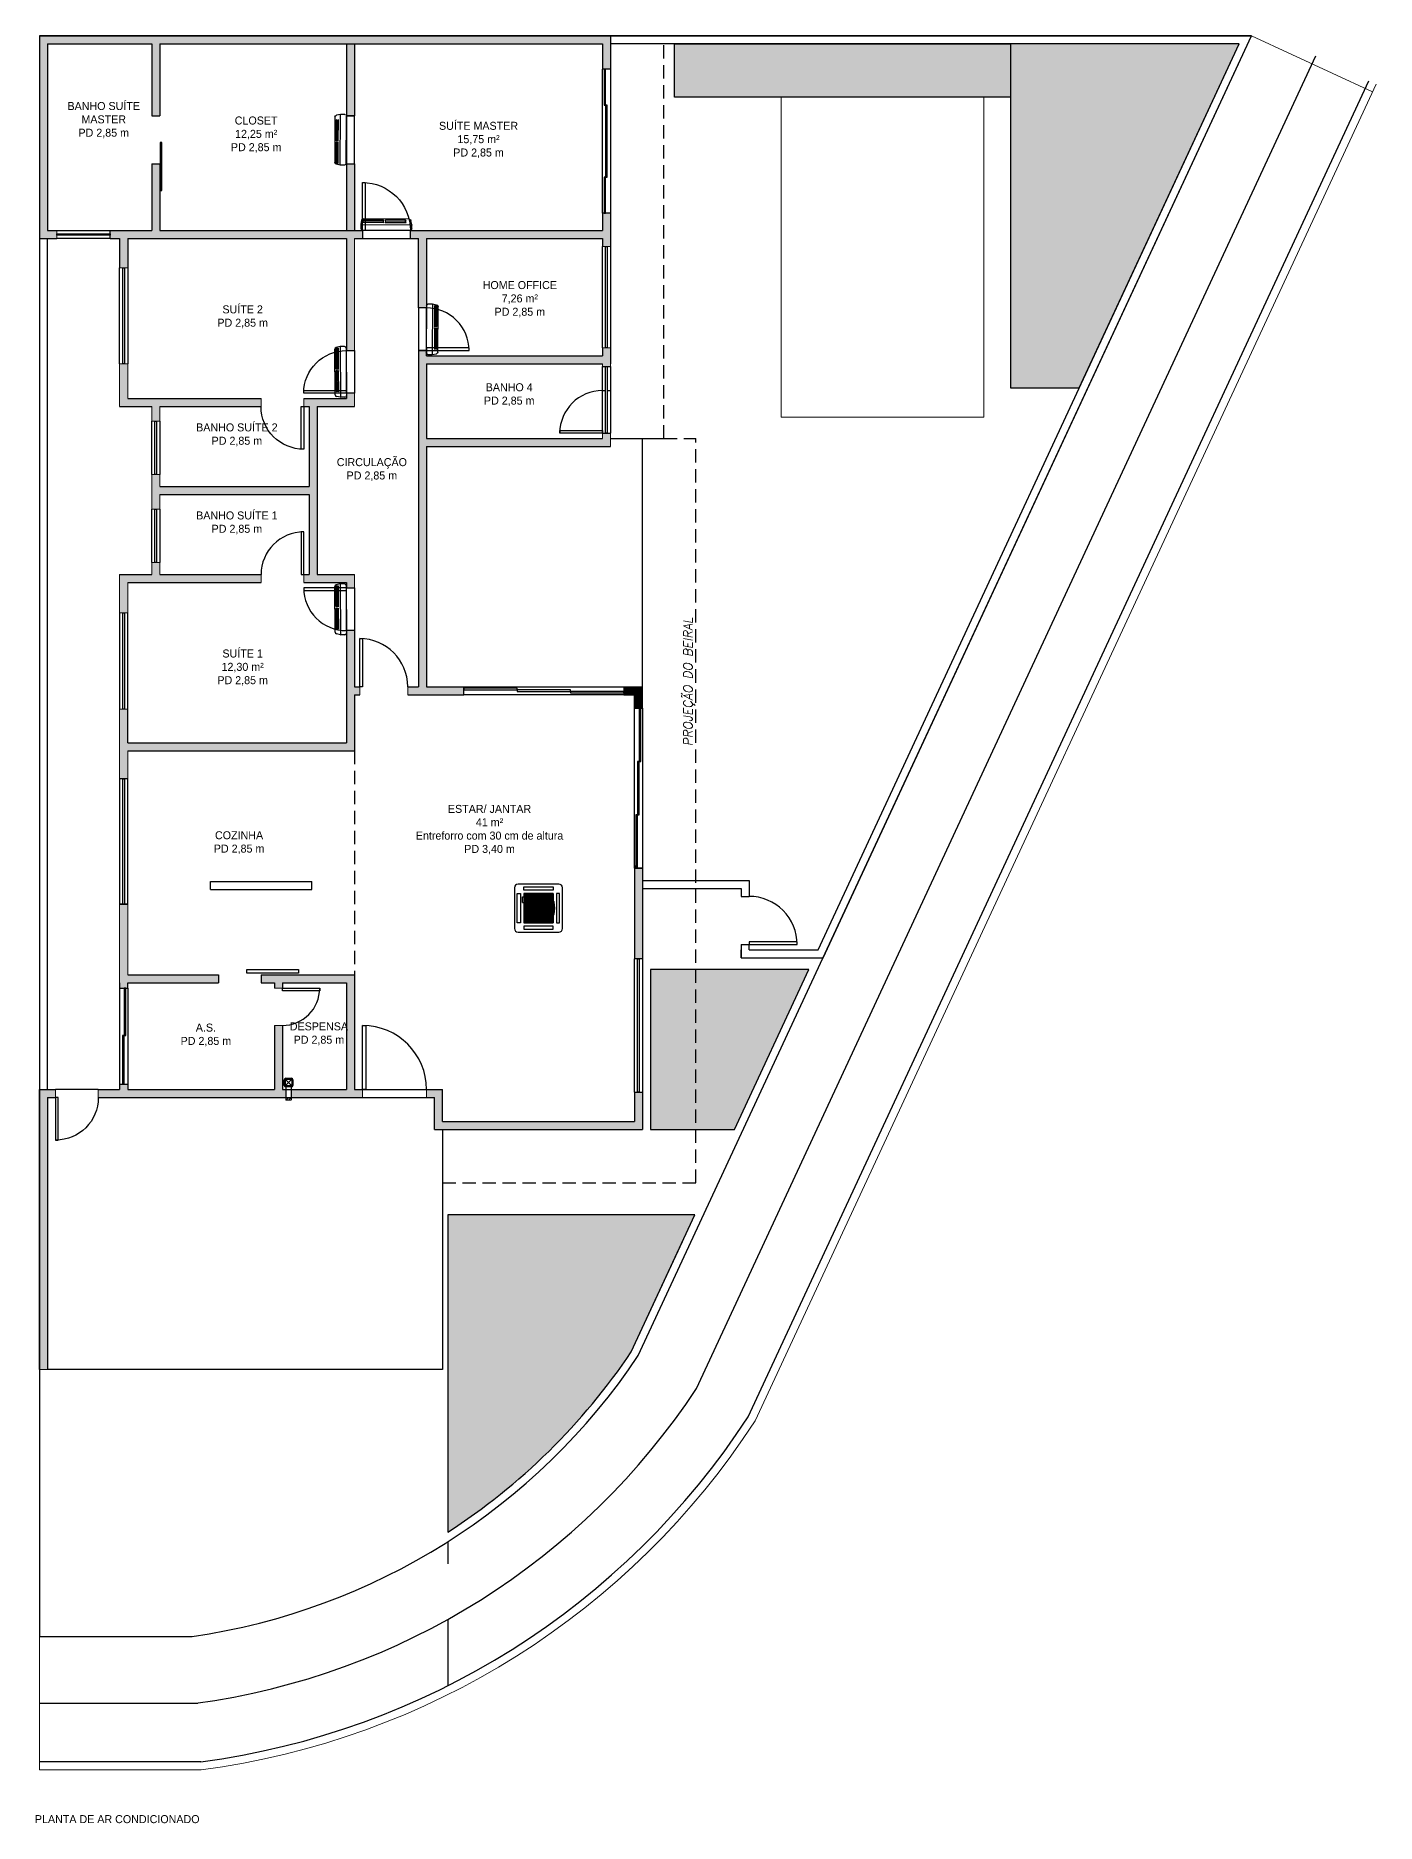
# Model space of a CAD drawing. Header units: metres. Extents: x 2690 to 3939, y 743 to 1123.
# Drawn here: x 3793.97 to 3819.1, y 766.53 to 800.04 of the extents above; entities that cross this region are included whole.
import ezdxf

# ---------------------------------------------------------------- set-up
doc = ezdxf.new("R2010")
doc.units = ezdxf.units.M
doc.set_wipeout_variables(frame=1)
doc.linetypes.add('CYPELINEA', pattern=[0])
doc.linetypes.add('HIDDEN', pattern=[0.375, 0.25, -0.125])
for name, color, linetype in [('0-MOLDURA', 2, 'Continuous'), ('000 - Cota', 8, 'Continuous'), ('01', 1, 'Continuous'), ('02', 2, 'Continuous'), ('02-BALDR-VIGA-EIXO-LOCAÇÃO', 1, 'Continuous'), ('03', 3, 'Continuous'), ('04', 4, 'Continuous'), ('1MOBILIÁRIOS', 1, 'Continuous'), ('_a const_hum', 253, 'Continuous'), ('_muro', 2, 'Continuous'), ('_parede int', 4, 'Continuous'), ('A CONSTRUIR', 10, 'Continuous'), ('ABERTURA', 2, 'Continuous'), ('ANOTAÇÕES', 2, 'Continuous'), ('ARQ-MOB', 1, 'Continuous'), ('caixilho', 2, 'Continuous'), ('TEXTOS', 3, 'CYPELINEA'), ('XREF TIPO$0$AR-SMB-001', 1, 'Continuous')]:
    doc.layers.add(name, color=color, linetype=linetype)
doc.layers.add('ALVENARIA', color=4, linetype='Continuous', lineweight=18)
doc.layers.add('ARQHATCH', color=8, linetype='Continuous', lineweight=0)
doc.layers.add('ARQ - Fixo & Sanitário_Caneta_No__218', color=7, linetype='Continuous', lineweight=13, true_color=0x4a4a4a)
doc.layers.add('EST - Laje_Caneta_No__218', color=7, linetype='Continuous', lineweight=13, true_color=0x4a4a4a)
doc.styles.add('ESCALA 1-100', font='GOTHIC.TTF', dxfattribs={"height": 0.15})
doc.styles.add('ROMA', font='romans.shx')

# ---------------------------------------------------------------- blocks, each defined once
blk = doc.blocks.new('*U7')
at = {"layer": '02'}
for p, q in [((0, 0), (0, 0.9)), ((0, 0.9), (0.05, 0.9)), ((0.05, 0.9), (0.05, 0)), ((0.05, 0), (0, 0))]:
    blk.add_line(p, q, dxfattribs=at)
at = {"layer": '02', "ltscale": 0.05}
blk.add_arc((0, 0), 0.9, 0, 90, dxfattribs=at)
blk = doc.blocks.new('*U4')
at = {"layer": '02'}
for p, q in [((-0.05, 0.8), (-0.05, 0)), ((0, 0.8), (-0.05, 0.8)), ((0, 0), (0, 0.8)), ((-0.05, 0), (0, 0))]:
    blk.add_line(p, q, dxfattribs=at)
at = {"layer": '02', "ltscale": 0.05}
blk.add_arc((0, 0), 0.8, 90, 180, dxfattribs=at)
blk = doc.blocks.new('*U6')
at = {"layer": '02'}
for p, q in [((0, 0), (0, 1)), ((0, 1), (0.05, 1)), ((0.05, 1), (0.05, 0)), ((0.05, 0), (0, 0))]:
    blk.add_line(p, q, dxfattribs=at)
at = {"layer": '02', "ltscale": 0.05}
blk.add_arc((0, 0), 1, 0, 90, dxfattribs=at)
blk = doc.blocks.new('*U5')
at = {"layer": '02'}
for p, q in [((0, 0), (0, 0.8)), ((0, 0.8), (0.05, 0.8)), ((0.05, 0.8), (0.05, 0)), ((0.05, 0), (0, 0))]:
    blk.add_line(p, q, dxfattribs=at)
at = {"layer": '02', "ltscale": 0.05}
blk.add_arc((0, 0), 0.8, 0, 90, dxfattribs=at)
blk = doc.blocks.new('*U3')
at = {"layer": '02'}
for p, q in [((-0.05, 0.9), (-0.05, 0)), ((0, 0.9), (-0.05, 0.9)), ((0, 0), (0, 0.9)), ((-0.05, 0), (0, 0))]:
    blk.add_line(p, q, dxfattribs=at)
at = {"layer": '02', "ltscale": 0.05}
blk.add_arc((0, 0), 0.9, 90, 180, dxfattribs=at)
blk = doc.blocks.new('*U8')
at = {"layer": '02'}
for p, q in [((0, 0), (0, 0.7)), ((0, 0.7), (0.05, 0.7)), ((0.05, 0.7), (0.05, 0)), ((0.05, 0), (0, 0))]:
    blk.add_line(p, q, dxfattribs=at)
at = {"layer": '02', "ltscale": 0.05}
blk.add_arc((0, 0), 0.7, 0, 90, dxfattribs=at)
blk = doc.blocks.new('XREF TIPO$0$A$C0A7220D8')
for p, q in [((-0.375, -0.211), (-0.375, -0.268)), ((-0.35, -0.186), (0.35, -0.186)), ((0.375, -0.211), (0.375, -0.268)), ((-0.375, -0.273), (-0.362, -0.335)), ((-0.35, -0.305), (-0.34, -0.322)), ((-0.35, -0.326), (-0.34, -0.342)), ((0.338, -0.356), (-0.338, -0.356)), ((-0.037, -0.305), (-0.047, -0.322)), ((-0.037, -0.326), (-0.047, -0.342)), ((-0.02, -0.305), (-0.01, -0.322)), ((-0.02, -0.326), (-0.01, -0.342)), ((0.293, -0.305), (0.283, -0.322)), ((0.293, -0.326), (0.283, -0.342)), ((0.375, -0.273), (0.362, -0.335))]:
    blk.add_line(p, q)
for points in [[(-0.375, -0.273), (0.375, -0.273)], [(-0.35, -0.305), (-0.037, -0.305)], [(-0.35, -0.326), (-0.037, -0.326)], [(-0.047, -0.322), (-0.34, -0.322)], [(-0.047, -0.342), (-0.34, -0.342)], [(-0.02, -0.305), (0.293, -0.305)], [(-0.02, -0.326), (0.293, -0.326)], [(0.283, -0.322), (-0.01, -0.322)], [(0.283, -0.342), (-0.01, -0.342)]]:
    blk.add_lwpolyline(points)
for centre, start, end in [((-0.35, -0.211), 90, 180), ((0.35, -0.211), 0, 90), ((-0.35, -0.268), 180, 190.9677), ((-0.338, -0.331), 190.9677, 270), ((0.338, -0.331), 270, 349.0323), ((0.35, -0.268), 349.0323, 0)]:
    blk.add_arc(centre, 0.025, start, end)

msp = doc.modelspace()

# ---------------------------------------------------------------- hatches: boundary and pattern name
at = {"layer": '03'}
h = msp.add_hatch(dxfattribs=at)
h.set_pattern_fill('ANSI31', color=256, scale=0.01)
h.set_pattern_definition([(45, (140, 0), (-0.0224506403, 0.0224506403), [])])
h.paths.add_polyline_path([(3798.7562, 780.1357), (3798.6562, 780.1357), (3798.6562, 780.0857), (3798.7562, 780.0857)])
at = {"layer": 'A CONSTRUIR'}
h = msp.add_hatch(color=256, dxfattribs=at)
h.dxf.hatch_style = 1
h.paths.add_polyline_path([(3804.7406, 800.0357), (3797.2406, 800.0357), (3794.0406, 800.0357), (3794.0406, 796.2357), (3794.3656, 796.2357), (3794.3656, 796.3857), (3794.1906, 796.3857), (3794.1906, 799.8857), (3796.1406, 799.8857), (3796.1406, 798.5357), (3796.2906, 798.5357), (3796.2906, 799.8857), (3804.5906, 799.8857), (3804.5906, 799.4107), (3804.7406, 799.4107)])
h = msp.add_hatch(color=256, dxfattribs=at)
h.dxf.hatch_style = 1
h.paths.add_polyline_path([(3799.9406, 799.8857), (3799.7906, 799.8857), (3799.7906, 798.5357), (3799.9406, 798.5357)])
h = msp.add_hatch(color=256, dxfattribs=at)
h.dxf.hatch_style = 1
h.paths.add_polyline_path([(3800.0906, 796.3857), (3799.9406, 796.3857), (3796.2906, 796.3857), (3796.2906, 797.6357), (3796.1406, 797.6357), (3796.1406, 796.3857), (3795.3656, 796.3857), (3795.3656, 796.2357), (3795.5406, 796.2357), (3795.5406, 795.6857), (3795.6906, 795.6857), (3795.6906, 796.2357), (3799.7906, 796.2357), (3799.7906, 794.1357), (3799.9406, 794.1357), (3799.9406, 796.2357), (3800.0906, 796.2357)])
h = msp.add_hatch(color=256, dxfattribs=at)
h.dxf.hatch_style = 1
h.paths.add_polyline_path([(3799.9406, 797.6357), (3799.7906, 797.6357), (3799.7906, 796.3857), (3799.9406, 796.3857)])
h = msp.add_hatch(color=256, dxfattribs=at)
h.dxf.hatch_style = 1
h.paths.add_polyline_path([(3804.7406, 796.7107), (3804.5906, 796.7107), (3804.5906, 796.3857), (3801.1906, 796.3857), (3800.9906, 796.3857), (3800.9906, 796.2357), (3801.1406, 796.2357), (3801.1406, 794.9357), (3801.2906, 794.9357), (3801.2906, 796.2357), (3804.5906, 796.2357), (3804.5906, 796.0857), (3804.7406, 796.0857), (3804.7406, 796.2357)])
h = msp.add_hatch(color=256, dxfattribs=at)
h.dxf.hatch_style = 1
h.paths.add_polyline_path([(3804.7406, 794.1857), (3804.5906, 794.1857), (3804.5906, 794.0357), (3801.2906, 794.0357), (3801.2906, 794.1357), (3801.1406, 794.1357), (3801.1406, 787.8357), (3800.9406, 787.8357), (3800.9406, 787.6857), (3801.9906, 787.6857), (3801.9906, 787.8357), (3801.2906, 787.8357), (3801.2906, 792.3357), (3804.7406, 792.3357), (3804.7406, 792.5857), (3804.5906, 792.5857), (3804.5906, 792.4857), (3801.2906, 792.4857), (3801.2906, 793.8857), (3804.5906, 793.8857), (3804.5906, 793.8357), (3804.7406, 793.8357), (3804.7406, 793.9857)])
h = msp.add_hatch(color=256, dxfattribs=at)
h.dxf.hatch_style = 1
h.paths.add_polyline_path([(3798.1906, 793.2357), (3795.6906, 793.2357), (3795.6906, 793.8857), (3795.5406, 793.8857), (3795.5406, 793.0857), (3796.1406, 793.0857), (3796.1406, 792.8107), (3796.2906, 792.8107), (3796.2906, 793.0857), (3798.1906, 793.0857)])
h = msp.add_hatch(color=256, dxfattribs=at)
h.dxf.hatch_style = 1
h.paths.add_polyline_path([(3799.9406, 793.3357), (3799.7906, 793.3357), (3799.7906, 793.2357), (3798.9906, 793.2357), (3798.9906, 793.0857), (3799.0906, 793.0857), (3799.0906, 791.5857), (3796.2906, 791.5857), (3796.2906, 791.8107), (3796.1406, 791.8107), (3796.1406, 791.1607), (3796.2906, 791.1607), (3796.2906, 791.4357), (3799.0906, 791.4357), (3799.0906, 789.9357), (3798.9906, 789.9357), (3798.9906, 789.7857), (3799.7906, 789.7857), (3799.7906, 789.6857), (3799.9406, 789.6857), (3799.9406, 789.9357), (3799.2406, 789.9357), (3799.2406, 793.0857), (3799.9406, 793.0857)])
h = msp.add_hatch(color=256, dxfattribs=at)
h.dxf.hatch_style = 1
h.paths.add_polyline_path([(3798.1906, 789.9357), (3796.2906, 789.9357), (3796.2906, 790.1607), (3796.1406, 790.1607), (3796.1406, 789.9357), (3795.5406, 789.9357), (3795.5406, 789.217), (3795.6906, 789.217), (3795.6906, 789.7857), (3798.1906, 789.7857)])
h = msp.add_hatch(color=256, dxfattribs=at)
h.dxf.hatch_style = 1
h.paths.add_polyline_path([(3799.9406, 787.6857), (3800.0406, 787.6857), (3800.0406, 787.8357), (3799.9406, 787.8357), (3799.9406, 788.8857), (3799.7906, 788.8857), (3799.7906, 786.7857), (3795.6906, 786.7857), (3795.6906, 787.417), (3795.5406, 787.417), (3795.5406, 786.1107), (3795.6906, 786.1107), (3795.6906, 786.6357), (3799.9406, 786.6357)])
h = msp.add_hatch(color=256, dxfattribs=at)
h.dxf.hatch_style = 1
h.paths.add_polyline_path([(3805.3406, 787.8357), (3804.9906, 787.8357), (3804.9906, 787.6857), (3805.1906, 787.6857), (3805.1906, 787.4357), (3805.3406, 787.4357)])
h = msp.add_hatch(color=256, dxfattribs=at)
h.dxf.hatch_style = 1
h.paths.add_polyline_path([(3805.3406, 784.4357), (3805.1906, 784.4357), (3805.1906, 782.7357), (3805.3406, 782.7357)])
h = msp.add_hatch(color=256, dxfattribs=at)
h.dxf.hatch_style = 1
h.paths.add_polyline_path([(3797.3906, 782.4357), (3795.6906, 782.4357), (3795.6906, 783.7607), (3795.5406, 783.7607), (3795.5406, 782.2857), (3795.5406, 782.1857), (3795.6906, 782.1857), (3795.6906, 782.2857), (3797.3906, 782.2857)])
h = msp.add_hatch(color=256, dxfattribs=at)
h.dxf.hatch_style = 1
h.paths.add_polyline_path([(3799.9406, 782.4357), (3798.1906, 782.4357), (3798.1906, 782.2857), (3798.4406, 782.2857), (3798.4406, 782.1857), (3798.5906, 782.1857), (3798.5906, 782.2857), (3799.7906, 782.2857), (3799.7906, 780.2857), (3799.6656, 780.2857), (3798.7562, 780.2857), (3798.7562, 780.1357), (3799.6656, 780.1357), (3799.9406, 780.1357), (3800.0906, 780.1357), (3800.0906, 780.2857), (3799.9406, 780.2857)])
h = msp.add_hatch(color=256, dxfattribs=at)
h.dxf.hatch_style = 1
h.paths.add_polyline_path([(3798.5906, 781.4857), (3798.4406, 781.4857), (3798.4406, 780.2857), (3795.6906, 780.2857), (3795.6906, 780.3857), (3795.5406, 780.3857), (3795.5406, 780.2857), (3795.1406, 780.2857), (3795.1406, 780.1357), (3798.6562, 780.1357), (3798.6562, 780.2857), (3798.5906, 780.2857)])
h = msp.add_hatch(color=256, dxfattribs=at)
h.dxf.hatch_style = 1
h.paths.add_polyline_path([(3794.1906, 780.1357), (3794.3406, 780.1357), (3794.3406, 780.2857), (3794.0406, 780.2857), (3794.0406, 775.0357), (3794.1906, 775.0357)])
h = msp.add_hatch(color=256, dxfattribs=at)
h.dxf.hatch_style = 1
h.paths.add_polyline_path([(3801.5906, 780.2857), (3801.2906, 780.2857), (3801.2906, 780.1357), (3801.4406, 780.1357), (3801.4406, 779.5357), (3805.3406, 779.5357), (3805.3406, 780.2357), (3805.1906, 780.2357), (3805.1906, 779.6857), (3801.5906, 779.6857)])
at = {"layer": 'ARQHATCH', "true_color": 0x139b48}
h = msp.add_hatch(dxfattribs=at)
h.set_pattern_fill('AR-CONC', color=114, scale=0.001)
h.paths.add_polyline_path([(3808.4618, 782.5357), (3806.3406, 782.5357), (3806.3406, 779.5357), (3807.0675, 779.5357)])
h.paths.add_polyline_path([(3806.3406, 782.5357), (3805.4906, 782.5357), (3805.4906, 779.5357), (3806.3406, 779.5357)])
h.paths.add_polyline_path([(3816.5265, 799.8857), (3812.2406, 799.8857), (3812.2406, 798.8857), (3812.2406, 793.4357), (3813.5284, 793.4357)])
h.paths.add_polyline_path([(3812.2406, 799.8857), (3805.9406, 799.8857), (3805.9406, 798.8857), (3812.2406, 798.8857)])
h = msp.add_hatch(dxfattribs=at)
h.set_pattern_fill('AR-CONC', color=114, scale=0.001)
h.paths.add_polyline_path([(3806.3239, 777.9357), (3801.6906, 777.9357), (3801.6906, 771.9868, 0.101661), (3805.1318, 775.3708)])

# ---------------------------------------------------------------- linework, layer by layer
at = {"layer": '0-MOLDURA'}
msp.add_line((3805.9406, 800.0357), (3804.7406, 800.0357), dxfattribs=at)
at = {"layer": '0-MOLDURA', "color": 1}
msp.add_line((3794.0406, 775.0357), (3794.0406, 774.0357), dxfattribs=at)
at = {"layer": '000 - Cota'}
for p, q in [((3794.0411, 768.7857), (3797.0079, 768.7857)), ((3797.0609, 767.6857), (3794.0406, 767.6857))]:
    msp.add_line(p, q, dxfattribs=at)
for points in [[(3796.9677, 768.783, 0.2167486), (3806.3566, 774.6842), (3817.9627, 799.6564)], [(3797.0609, 767.6857, 0.2192338), (3807.3205, 774.1483), (3818.9602, 799.1928)]]:
    msp.add_lwpolyline(points, format="xyb", dxfattribs=at)
at = {"layer": '01'}
for p, q in [((3804.5906, 792.5857), (3804.5906, 793.8357)), ((3804.7406, 793.8357), (3804.7406, 792.5857)), ((3796.1406, 791.8107), (3796.1406, 792.8107)), ((3796.2906, 792.8107), (3796.2906, 791.8107)), ((3796.1406, 790.1607), (3796.1406, 791.1607)), ((3796.2906, 791.1607), (3796.2906, 790.1607)), ((3805.1906, 780.2357), (3805.1906, 782.7357)), ((3805.3406, 782.7357), (3805.3406, 780.2357)), ((3801.6906, 777.4357), (3801.6906, 771.9868))]:
    msp.add_line(p, q, dxfattribs=at)
for points in [[(3812.2406, 798.8857), (3805.9406, 798.8857), (3805.9406, 799.8857), (3812.2406, 799.8857)], [(3816.5265, 799.8857), (3812.2406, 799.8857), (3812.2406, 793.4357), (3813.5284, 793.4357)], [(3799.7906, 798.5357), (3799.7906, 797.6357), (3799.9406, 797.6357), (3799.9406, 798.5357)], [(3800.9906, 796.3857), (3800.0906, 796.3857), (3800.0906, 796.2357), (3800.9906, 796.2357)], [(3801.2905, 794.1347), (3801.2905, 794.9347), (3801.1405, 794.9347), (3801.1405, 794.1347)], [(3799.7906, 793.3357), (3799.7906, 794.1357), (3799.9406, 794.1357), (3799.9406, 793.3357)], [(3799.7906, 788.8857), (3799.7906, 789.6857), (3799.9406, 789.6857), (3799.9406, 788.8857)], [(3801.9906, 787.8357), (3804.9906, 787.8357), (3804.9906, 787.6857), (3801.9906, 787.6857)], [(3805.1906, 784.4357), (3805.1906, 787.4357), (3805.3406, 787.4357), (3805.3406, 784.4357)], [(3805.1906, 784.4357), (3805.1906, 787.4357), (3805.3406, 787.4357), (3805.3406, 784.4357)]]:
    msp.add_lwpolyline(points, close=True, dxfattribs=at)
msp.add_lwpolyline([(3808.4618, 782.5357), (3805.4906, 782.5357), (3805.4906, 779.5357), (3807.0675, 779.5357), (3808.4618, 782.5357)], dxfattribs=at)
msp.add_lwpolyline([(3806.3239, 777.9357), (3801.6906, 777.9357), (3801.6906, 771.9868, 0.101661), (3805.1318, 775.3708)], format="xyb", close=True, dxfattribs=at)
at = {"layer": '02'}
msp.add_lwpolyline([(3816.7606, 800.0357), (3794.0406, 800.0357), (3794.0406, 770.0357), (3796.9006, 770.0357, 0.2126278), (3805.2629, 775.297)], format="xyb", close=True, dxfattribs=at)
at = {"layer": '02', "ltscale": 0.05, "flags": 128}
for points in [[(3795.6006, 793.8857), (3795.6006, 795.6857), (3795.6306, 795.6857), (3795.6306, 793.8857)], [(3795.6006, 787.417), (3795.6006, 789.217), (3795.6306, 789.217), (3795.6306, 787.417)]]:
    msp.add_lwpolyline(points, close=True, dxfattribs=at)
at = {"layer": '02', "color": 2}
msp.add_lwpolyline([(3797.9218, 782.534), (3798.8929, 782.534), (3798.8929, 782.465), (3797.9218, 782.465)], close=True, dxfattribs=at)
at = {"layer": '02'}
msp.add_lwpolyline([(3801.6906, 771.9868, 0.101661), (3805.1318, 775.3708), (3806.0915, 777.4357)], format="xyb", dxfattribs=at)
at = {"layer": '02-BALDR-VIGA-EIXO-LOCAÇÃO'}
for p, q in [((3795.5406, 782.1857), (3795.5406, 780.3857)), ((3795.6906, 782.1857), (3795.6906, 780.3857)), ((3795.1406, 780.2857), (3794.3406, 780.2857))]:
    msp.add_line(p, q, dxfattribs=at)
at = {"layer": '03'}
for p, q in [((3804.7406, 800.0357), (3816.7606, 800.0357)), ((3816.5265, 799.8857), (3804.7406, 799.8857)), ((3808.6334, 782.9048), (3816.5265, 799.8857)), ((3808.7291, 782.7548), (3816.7606, 800.0357)), ((3794.0406, 796.2357), (3794.0406, 780.2857)), ((3794.1906, 780.2857), (3794.1906, 796.2357)), ((3805.3406, 792.3357), (3805.3406, 792.4857)), ((3805.3406, 787.8357), (3805.3406, 792.3357)), ((3805.3406, 784.2048), (3807.3406, 784.2048)), ((3805.3406, 784.0548), (3807.1906, 784.0548)), ((3807.1906, 784.0548), (3807.1906, 783.9048)), ((3807.3406, 784.2048), (3807.3406, 783.9048)), ((3807.1906, 783.9048), (3807.3406, 783.9048)), ((3807.1906, 783.0048), (3807.3406, 783.0048)), ((3807.1906, 783.0048), (3807.1906, 782.7548)), ((3807.3406, 782.9048), (3807.3406, 783.0048)), ((3807.1906, 782.9048), (3807.1906, 782.9048)), ((3807.1906, 782.7548), (3807.1906, 782.9048)), ((3807.1906, 782.7548), (3808.7291, 782.7548)), ((3807.3406, 782.9048), (3808.6334, 782.9048))]:
    msp.add_line(p, q, dxfattribs=at)
at = {"layer": '03', "linetype": 'Continuous'}
for p, q in [((3797.2406, 784.1857), (3799.1406, 784.1857)), ((3797.2406, 784.0357), (3797.2406, 784.1857)), ((3797.2406, 784.0357), (3799.1406, 784.0357)), ((3797.2406, 784.0357), (3799.1406, 784.0357)), ((3799.1406, 784.0357), (3799.1406, 784.1857))]:
    msp.add_line(p, q, dxfattribs=at)
at = {"layer": '04'}
for p, q in [((3794.0406, 800.0357), (3804.7406, 800.0357)), ((3796.1406, 799.8857), (3796.1406, 798.5357)), ((3796.2906, 799.8857), (3796.2906, 798.5357)), ((3799.7906, 799.8857), (3799.7906, 798.5357)), ((3799.9406, 799.8857), (3799.9406, 798.5357)), ((3804.5906, 799.8857), (3804.5906, 799.4107)), ((3804.7406, 800.0357), (3804.7406, 799.4107)), ((3796.1406, 798.5357), (3796.2906, 798.5357)), ((3799.7906, 798.5357), (3799.9406, 798.5357)), ((3796.1406, 797.6357), (3796.1406, 796.3857)), ((3796.1406, 797.6357), (3796.2906, 797.6357)), ((3796.2906, 797.6357), (3796.2906, 796.3857)), ((3799.7906, 797.6357), (3799.7906, 796.3857)), ((3799.7906, 797.6357), (3799.9406, 797.6357)), ((3799.9406, 797.6357), (3799.9406, 796.3857)), ((3804.5906, 796.7107), (3804.5906, 796.3857)), ((3804.7406, 796.7107), (3804.7406, 796.2357)), ((3794.1906, 796.3857), (3794.3656, 796.3857)), ((3795.3656, 796.3857), (3796.1406, 796.3857)), ((3795.3656, 796.2357), (3795.3656, 796.3857)), ((3796.2906, 796.3857), (3799.9406, 796.3857)), ((3799.9406, 796.3857), (3799.9406, 796.3857)), ((3801.1406, 796.3857), (3804.5906, 796.3857)), ((3794.0406, 796.2357), (3794.3656, 796.2357)), ((3795.3656, 796.2357), (3795.5406, 796.2357)), ((3795.5406, 796.2357), (3795.5406, 795.6857)), ((3795.5406, 796.1357), (3795.5406, 796.1357)), ((3795.6906, 796.2357), (3799.7906, 796.2357)), ((3795.6906, 796.2357), (3795.6906, 795.6857)), ((3799.7906, 796.2357), (3799.7906, 794.1357)), ((3804.5906, 796.2357), (3804.5906, 796.0857)), ((3804.7406, 796.2357), (3804.7406, 796.0857)), ((3801.2906, 794.9357), (3801.1406, 794.9357)), ((3801.2906, 794.1357), (3801.1406, 794.1357)), ((3801.2906, 794.0357), (3801.2906, 794.1357)), ((3801.2906, 794.0357), (3804.5906, 794.0357)), ((3804.5906, 794.1857), (3804.5906, 794.0357)), ((3804.7406, 794.1857), (3804.7406, 793.8857)), ((3804.5906, 793.3857), (3804.7406, 793.3857)), ((3795.5406, 793.0857), (3796.1406, 793.0857)), ((3795.6906, 793.2357), (3798.1906, 793.2357)), ((3796.2906, 793.0857), (3798.1906, 793.0857)), ((3798.9906, 793.2357), (3799.7906, 793.2357)), ((3798.9906, 793.0857), (3799.0906, 793.0857)), ((3799.0906, 793.0857), (3799.0906, 791.5857)), ((3799.2406, 793.0857), (3799.2406, 789.9357)), ((3799.2406, 793.0857), (3799.9406, 793.0857)), ((3799.7906, 793.3357), (3799.7906, 793.2357)), ((3801.2906, 792.4857), (3804.5906, 792.4857)), ((3804.5906, 792.5857), (3804.7406, 792.5857)), ((3796.2906, 791.5857), (3799.0906, 791.5857)), ((3796.2906, 791.5857), (3796.2906, 791.5857)), ((3796.2906, 791.4357), (3796.2906, 791.4357)), ((3796.2906, 791.4357), (3799.0906, 791.4357)), ((3799.0906, 791.4357), (3799.0906, 789.9357)), ((3795.5406, 789.9357), (3796.1406, 789.9357)), ((3795.6906, 789.7857), (3798.1906, 789.7857)), ((3796.2906, 789.9357), (3798.1906, 789.9357)), ((3798.9406, 789.9357), (3799.0906, 789.9357)), ((3798.9906, 789.7857), (3799.7906, 789.7857)), ((3799.2406, 789.9357), (3799.9406, 789.9357)), ((3799.7906, 789.7857), (3799.7906, 789.6857)), ((3799.7906, 788.8857), (3799.7906, 786.7857)), ((3799.9406, 788.8857), (3799.9406, 787.8357)), ((3799.9406, 787.8357), (3800.0406, 787.8357)), ((3799.9406, 787.6857), (3799.9406, 786.6357)), ((3799.9406, 787.6857), (3800.0406, 787.6857)), ((3800.9406, 787.8357), (3801.1406, 787.8357)), ((3800.9406, 787.6857), (3801.9906, 787.6857)), ((3801.2906, 787.8357), (3801.9906, 787.8357)), ((3804.9906, 787.8357), (3805.3406, 787.8357)), ((3804.9906, 787.6857), (3805.1906, 787.6857)), ((3795.6906, 786.7857), (3795.6906, 787.417)), ((3795.5406, 786.8357), (3795.5406, 786.8357)), ((3795.6906, 786.7857), (3799.7906, 786.7857)), ((3795.6906, 786.6357), (3799.9406, 786.6357)), ((3795.6906, 786.1107), (3795.5406, 786.1107)), ((3805.1906, 784.4857), (3805.1906, 782.7357)), ((3805.1906, 784.4357), (3805.3406, 784.4357)), ((3805.3406, 784.4857), (3805.3406, 782.7357)), ((3795.6906, 783.7607), (3795.5406, 783.7607)), ((3805.3406, 782.7357), (3805.3406, 782.7357)), ((3795.6906, 782.4357), (3797.3906, 782.4357)), ((3795.6906, 782.2857), (3797.3906, 782.2857)), ((3797.3906, 782.4357), (3797.3906, 782.2857)), ((3798.1906, 782.4357), (3799.9406, 782.4357)), ((3798.1906, 782.4357), (3798.1906, 782.2857)), ((3798.1906, 782.2857), (3798.4406, 782.2857)), ((3798.4406, 782.2857), (3798.4406, 782.1857)), ((3798.5906, 782.2857), (3799.7906, 782.2857)), ((3798.5906, 782.2857), (3798.5906, 782.1857)), ((3799.7906, 782.2857), (3799.7906, 780.2857)), ((3799.9406, 782.4357), (3799.9406, 780.2857)), ((3798.4406, 781.4857), (3798.4406, 780.2857)), ((3798.5906, 781.4857), (3798.5906, 780.2857)), ((3794.0406, 778.2857), (3794.0406, 780.2857)), ((3794.0406, 775.0357), (3794.0406, 780.2857)), ((3794.0406, 780.2857), (3794.3406, 780.2857)), ((3795.1406, 780.2857), (3795.5406, 780.2857)), ((3795.6906, 780.2857), (3798.4406, 780.2857)), ((3798.5906, 780.2857), (3799.6656, 780.2857)), ((3798.6262, 780.363), (3798.6262, 780.4696)), ((3798.6462, 780.363), (3798.6462, 780.4696)), ((3798.6482, 780.4743), (3798.7643, 780.3583)), ((3798.6482, 780.3583), (3798.7643, 780.4743)), ((3798.6529, 780.4963), (3798.7595, 780.4963)), ((3798.6529, 780.4763), (3798.7595, 780.4763)), ((3798.7595, 780.3563), (3798.6529, 780.3563)), ((3798.7595, 780.3363), (3798.6529, 780.3363)), ((3798.7662, 780.4696), (3798.7662, 780.363)), ((3798.7862, 780.4696), (3798.7862, 780.363)), ((3799.6656, 780.2857), (3799.7906, 780.2857)), ((3799.9406, 780.2857), (3800.0906, 780.2857)), ((3801.2906, 780.2857), (3801.5906, 780.2857)), ((3801.5906, 779.6857), (3801.5906, 780.2857)), ((3794.1906, 780.1357), (3794.1906, 775.0357)), ((3794.1906, 780.1357), (3794.3406, 780.1357)), ((3795.1406, 780.1357), (3799.6656, 780.1357)), ((3799.6656, 780.1357), (3799.9406, 780.1357)), ((3799.9406, 780.1357), (3799.9406, 780.1357)), ((3799.9406, 780.1357), (3799.9406, 780.1357)), ((3799.9406, 780.1357), (3800.0906, 780.1357)), ((3801.2906, 780.1357), (3801.4406, 780.1357)), ((3801.4406, 779.5357), (3801.4406, 780.1357)), ((3801.4406, 780.1357), (3801.4406, 780.1357)), ((3805.1906, 780.2357), (3805.1906, 779.6857)), ((3805.3406, 780.2357), (3805.3406, 779.5357)), ((3801.5906, 779.6857), (3805.1906, 779.6857)), ((3801.4406, 779.5357), (3805.3406, 779.5357))]:
    msp.add_line(p, q, dxfattribs=at)
at = {"layer": '04', "linetype": 'Continuous'}
for p, q in [((3798.6562, 780.3563), (3798.6562, 780.0941)), ((3798.7562, 780.3563), (3798.7562, 780.0941))]:
    msp.add_line(p, q, dxfattribs=at)
at = {"layer": '04'}
for centre, radius, start, end in [((3798.6529, 780.4696), 0.0267, 90, 180), ((3798.6529, 780.363), 0.0267, 180, 270), ((3798.6529, 780.4696), 0.00667, 90, 180), ((3798.6529, 780.363), 0.00667, 180, 270), ((3798.7595, 780.4696), 0.0267, 0, 90), ((3798.7595, 780.4696), 0.00667, 0, 90), ((3798.7595, 780.363), 0.0267, 270, 0), ((3798.7595, 780.363), 0.00667, 270, 0)]:
    msp.add_arc(centre, radius, start, end, dxfattribs=at)
at = {"layer": '1MOBILIÁRIOS'}
msp.add_lwpolyline([(3795.5406, 783.7607), (3795.6906, 783.7607), (3795.6906, 786.1107), (3795.5406, 786.1107)], close=True, dxfattribs=at)
for points in [[(3805.3406, 782.7357), (3805.1906, 782.7357)], [(3805.1906, 780.2357), (3805.3406, 780.2357)]]:
    msp.add_lwpolyline(points, dxfattribs=at)
at = {"layer": '_a const_hum', "color": 4}
for p, q in [((3794.1906, 799.8857), (3796.1406, 799.8857)), ((3796.2906, 799.8857), (3804.5906, 799.8857)), ((3804.7406, 799.4107), (3804.5906, 799.4107)), ((3804.7406, 796.7107), (3804.5906, 796.7107)), ((3799.9406, 796.3857), (3800.0906, 796.3857)), ((3800.9906, 796.3857), (3801.1406, 796.3857)), ((3801.1406, 796.3857), (3801.1406, 796.3857)), ((3799.9406, 796.2357), (3800.0906, 796.2357)), ((3800.9906, 796.2357), (3801.1406, 796.2357)), ((3801.1406, 794.9357), (3801.1406, 796.2357)), ((3801.2906, 796.2357), (3801.2906, 794.9357)), ((3801.2906, 796.2357), (3804.5906, 796.2357)), ((3804.7406, 796.2357), (3804.7406, 796.2357)), ((3801.1406, 794.1357), (3801.1406, 787.8357)), ((3801.2906, 794.1357), (3801.2906, 794.0357)), ((3801.2906, 793.8857), (3801.2906, 792.4857)), ((3801.2906, 793.8857), (3804.5906, 793.8857)), ((3804.7406, 793.8857), (3804.7406, 793.8857)), ((3795.6906, 793.5357), (3795.6906, 793.5357)), ((3801.2906, 792.3357), (3801.2906, 787.8357)), ((3801.2906, 792.3357), (3804.7406, 792.3357)), ((3805.1906, 787.4357), (3805.1906, 787.6857)), ((3805.3406, 787.4357), (3805.3406, 787.8357)), ((3805.1906, 787.4357), (3805.3406, 787.4357))]:
    msp.add_line(p, q, dxfattribs=at)
at = {"layer": '_a const_hum', "color": 3, "linetype": 'HIDDEN'}
for p, q in [((3805.7406, 792.4857), (3805.7406, 799.8857)), ((3805.7406, 792.4857), (3806.3406, 792.4857)), ((3806.3406, 778.5357), (3806.3406, 792.4857)), ((3801.5906, 778.5357), (3806.3406, 778.5357))]:
    msp.add_line(p, q, dxfattribs=at)
at = {"layer": '_a const_hum', "color": 1}
for p, q in [((3804.5906, 796.7107), (3804.5906, 799.4107)), ((3804.7406, 799.4107), (3804.7406, 796.7107)), ((3794.3656, 796.3857), (3795.3656, 796.3857)), ((3795.3656, 796.2357), (3794.3656, 796.2357)), ((3804.5906, 794.1857), (3804.5906, 796.0857)), ((3804.7406, 796.0857), (3804.7406, 794.1857)), ((3795.5406, 793.8857), (3795.5406, 795.6857)), ((3795.6906, 795.6857), (3795.6906, 793.8857)), ((3795.5406, 789.217), (3795.5406, 787.417)), ((3795.6906, 787.417), (3795.6906, 789.217))]:
    msp.add_line(p, q, dxfattribs=at)
at = {"layer": '_a const_hum', "color": 1, "linetype": 'HIDDEN'}
msp.add_line((3799.9406, 786.6357), (3799.9406, 782.4357), dxfattribs=at)
at = {"layer": '_muro', "ltscale": 0.05}
for p, q in [((3801.6906, 771.8086), (3801.6906, 771.3961)), ((3801.6906, 770.3542), (3801.6906, 769.1097))]:
    msp.add_line(p, q, dxfattribs=at)
at = {"layer": '_parede int'}
for p, q in [((3794.0406, 800.0357), (3794.0406, 796.2357)), ((3794.1906, 799.8857), (3794.1906, 796.3857)), ((3795.5406, 782.2857), (3795.5406, 782.1857)), ((3795.6906, 782.1857), (3795.6906, 782.2857)), ((3795.5406, 782.1857), (3795.6906, 782.1857)), ((3795.5406, 780.3857), (3795.6906, 780.3857)), ((3795.5406, 780.3857), (3795.5406, 780.2857)), ((3795.6906, 780.3857), (3795.6906, 780.2857))]:
    msp.add_line(p, q, dxfattribs=at)
at = {"layer": 'ABERTURA', "color": 3}
for p, q in [((3801.5906, 779.5357), (3801.5906, 775.0357)), ((3801.5906, 775.0357), (3794.1906, 775.0357))]:
    msp.add_line(p, q, dxfattribs=at)
at = {"layer": 'ALVENARIA', "color": 2, "linetype": 'HIDDEN'}
msp.add_line((3805.9406, 800.0357), (3804.7406, 800.0357), dxfattribs=at)
at = {"layer": 'ALVENARIA', "lineweight": 18}
for p, q in [((3794.3656, 796.2357), (3794.3656, 796.3857)), ((3804.5906, 793.3857), (3804.7406, 793.3857)), ((3796.1406, 792.8107), (3796.2906, 792.8107)), ((3804.7406, 792.5857), (3804.5906, 792.5857)), ((3796.2906, 791.8107), (3796.1406, 791.8107)), ((3796.1406, 791.1607), (3796.2906, 791.1607)), ((3796.2906, 790.1607), (3796.1406, 790.1607))]:
    msp.add_line(p, q, dxfattribs=at)
at = {"layer": 'ALVENARIA', "color": 4}
for p, q in [((3799.9406, 796.3857), (3799.9406, 796.3857)), ((3800.0906, 796.3857), (3800.0906, 796.2357)), ((3800.9906, 796.2357), (3800.9906, 796.3857)), ((3799.9406, 796.2357), (3799.9406, 794.1357)), ((3799.7906, 794.1357), (3799.9406, 794.1357)), ((3798.1906, 793.2357), (3798.1906, 793.0857)), ((3798.9906, 793.0857), (3798.9906, 793.2357)), ((3799.9406, 793.3357), (3799.7906, 793.3357)), ((3799.9406, 793.3357), (3799.9406, 793.0857)), ((3798.1906, 789.7857), (3798.1906, 789.9357)), ((3798.9906, 789.9357), (3798.9906, 789.7857)), ((3799.7906, 789.6857), (3799.9406, 789.6857)), ((3799.9406, 789.9357), (3799.9406, 789.6857)), ((3799.7906, 788.8857), (3799.9406, 788.8857)), ((3800.0406, 787.8357), (3800.0406, 787.6857)), ((3800.9406, 787.6857), (3800.9406, 787.8357)), ((3801.9906, 787.8357), (3801.9906, 787.6857)), ((3804.9906, 787.8357), (3804.9906, 787.6857)), ((3805.1906, 787.4357), (3805.3406, 787.4357)), ((3805.1906, 787.4357), (3805.3406, 787.4357)), ((3805.1906, 787.4357), (3805.3406, 787.4357)), ((3805.1906, 784.4357), (3805.3406, 784.4357)), ((3805.1906, 784.4357), (3805.3406, 784.4357)), ((3805.1906, 782.7357), (3805.3406, 782.7357)), ((3805.1906, 782.7357), (3805.3406, 782.7357)), ((3798.4406, 782.1857), (3798.5906, 782.1857)), ((3798.4406, 781.4857), (3798.5906, 781.4857)), ((3794.3406, 780.2857), (3794.3406, 780.1357)), ((3795.1406, 780.1357), (3795.1406, 780.2857)), ((3805.1906, 780.2357), (3805.3406, 780.2357)), ((3805.1906, 780.2357), (3805.3406, 780.2357))]:
    msp.add_line(p, q, dxfattribs=at)
at = {"layer": 'ALVENARIA'}
for p, q in [((3795.6906, 795.6857), (3795.5406, 795.6857)), ((3795.6906, 793.8857), (3795.5406, 793.8857)), ((3795.5406, 793.8857), (3795.5406, 793.0857)), ((3795.6906, 793.2357), (3795.6906, 793.8857)), ((3804.5906, 793.3857), (3804.5906, 793.8857)), ((3804.7406, 793.3857), (3804.7406, 793.8857)), ((3796.1406, 792.8107), (3796.1406, 793.0857)), ((3796.2906, 792.8107), (3796.2906, 793.0857)), ((3804.5906, 792.4857), (3804.5906, 792.5857)), ((3804.7406, 792.3357), (3804.7406, 792.5857)), ((3796.1406, 791.1607), (3796.1406, 791.8107)), ((3796.2906, 791.5857), (3796.2906, 791.8107)), ((3796.2906, 791.1607), (3796.2906, 791.4357)), ((3796.1406, 789.9357), (3796.1406, 790.1607)), ((3796.2906, 789.9357), (3796.2906, 790.1607)), ((3795.5406, 789.9357), (3795.5406, 789.217)), ((3795.6906, 789.217), (3795.6906, 789.7857)), ((3795.6906, 789.217), (3795.5406, 789.217)), ((3795.5406, 786.1107), (3795.5406, 787.417)), ((3795.6906, 787.417), (3795.5406, 787.417)), ((3795.6906, 786.1107), (3795.6906, 786.6357)), ((3795.5406, 782.2857), (3795.5406, 783.7607)), ((3795.6906, 782.4357), (3795.6906, 783.7607)), ((3800.0906, 780.2857), (3800.0906, 780.1357)), ((3801.2906, 780.2857), (3801.2906, 780.1357)), ((3799.9406, 780.1357), (3799.9406, 780.1357)), ((3794.1906, 775.0357), (3794.0406, 775.0357))]:
    msp.add_line(p, q, dxfattribs=at)
msp.add_lwpolyline([(3807.9406, 792.8857), (3807.9406, 798.8857), (3811.7406, 798.8857), (3811.7406, 792.8857), (3807.9406, 792.8857)], dxfattribs=at)
at = {"layer": 'ALVENARIA', "linetype": 'Continuous'}
msp.add_lwpolyline([(3798.6562, 780.1357), (3798.6562, 780.0857), (3798.7562, 780.0857), (3798.7562, 780.1357)], close=True, dxfattribs=at)
at = {"layer": 'ANOTAÇÕES', "color": 3}
msp.add_line((3804.7406, 792.4857), (3805.7406, 792.4857), dxfattribs=at)
at = {"layer": 'ARQ - Fixo & Sanitário_Caneta_No__218', "color": 1, "linetype": 'Continuous', "lineweight": 13}
msp.add_lwpolyline([(3794.0406, 770.0357), (3794.0406, 775.0357)], dxfattribs=at)
at = {"layer": 'ARQ-MOB'}
for p, q in [((3800.0906, 780.2857), (3801.2906, 780.2857)), ((3800.0906, 780.1357), (3801.2906, 780.1357))]:
    msp.add_line(p, q, dxfattribs=at)
at = {"layer": 'caixilho'}
for points in [[(3804.6509, 799.4107), (3804.6209, 799.4107), (3804.6209, 798.7357), (3804.6509, 798.7357)], [(3804.6809, 798.7357), (3804.6509, 798.7357), (3804.6509, 798.0607), (3804.6809, 798.0607)], [(3796.2994, 797.1382), (3796.3294, 797.1382), (3796.3294, 798.0352), (3796.2994, 798.0352)], [(3804.6809, 798.0607), (3804.6509, 798.0607), (3804.6509, 797.3857), (3804.6809, 797.3857)], [(3804.6509, 797.3857), (3804.6209, 797.3857), (3804.6209, 796.7107), (3804.6509, 796.7107)], [(3801.9906, 787.8075), (3801.9906, 787.7775), (3802.9906, 787.7775), (3802.9906, 787.8075)], [(3802.9906, 787.7775), (3802.9906, 787.7475), (3803.9906, 787.7475), (3803.9906, 787.7775)], [(3803.9906, 787.7475), (3803.9906, 787.7175), (3804.9906, 787.7175), (3804.9906, 787.7475)], [(3805.2788, 786.4357), (3805.3088, 786.4357), (3805.3088, 787.4357), (3805.2788, 787.4357)], [(3805.2488, 785.4357), (3805.2788, 785.4357), (3805.2788, 786.4357), (3805.2488, 786.4357)], [(3795.6306, 783.7607), (3795.6006, 783.7607), (3795.6006, 786.1107), (3795.6306, 786.1107)], [(3805.2188, 784.4357), (3805.2488, 784.4357), (3805.2488, 785.4357), (3805.2188, 785.4357)], [(3805.2806, 780.2357), (3805.2506, 780.2357), (3805.2506, 782.7357), (3805.2806, 782.7357)], [(3795.6249, 781.2988), (3795.6549, 781.2988), (3795.6549, 782.1857), (3795.6249, 782.1857)], [(3795.5949, 780.3857), (3795.6249, 780.3857), (3795.6249, 781.2988), (3795.5949, 781.2988)]]:
    msp.add_lwpolyline(points, close=True, dxfattribs=at)
for points in [[(3805.2506, 782.7357), (3805.2806, 782.7357)], [(3805.2506, 782.7357), (3805.2806, 782.7357)], [(3805.2806, 780.2357), (3805.2506, 780.2357)], [(3805.2806, 780.2357), (3805.2506, 780.2357)]]:
    msp.add_lwpolyline(points, dxfattribs=at)
at = {"layer": 'EST - Laje_Caneta_No__218', "color": 251, "linetype": 'Continuous', "lineweight": 13, "true_color": 0x4a4a4a}
msp.add_line((3816.7606, 800.0357), (3819.0277, 798.982), dxfattribs=at)
at = {"layer": 'EST - Laje_Caneta_No__218', "color": 251, "linetype": 'Continuous', "lineweight": 13, "true_color": 0x4a4a4a, "flags": 128}
msp.add_lwpolyline([(3797.0707, 767.5357, 0.219601), (3807.452, 774.0754), (3819.0962, 799.1295)], format="xyb", dxfattribs=at)
msp.add_lwpolyline([(3796.9006, 770.0357), (3794.0406, 770.0357), (3794.0406, 767.5357), (3797.0707, 767.5357)], dxfattribs=at)
at = {"layer": 'XREF TIPO$0$AR-SMB-001'}
for p, q in [((3802.9406, 784.068), (3802.9406, 783.3034)), ((3803.7729, 784.1357), (3803.0082, 784.1357)), ((3803.6666, 783.9618), (3803.1145, 783.9618)), ((3803.1145, 783.9618), (3803.1145, 783.4096)), ((3803.1253, 783.9618), (3803.1253, 783.4096)), ((3803.1361, 783.9618), (3803.1361, 783.4096)), ((3803.1469, 783.9618), (3803.1469, 783.4096)), ((3803.1578, 783.9618), (3803.1578, 783.4096)), ((3803.1686, 783.9618), (3803.1686, 783.4096)), ((3803.1794, 783.9618), (3803.1794, 783.4096)), ((3803.1903, 783.9618), (3803.1903, 783.4096)), ((3803.2011, 783.9618), (3803.2011, 783.4096)), ((3803.2119, 783.9618), (3803.2119, 783.4096)), ((3803.2227, 783.9618), (3803.2227, 783.4096)), ((3803.2336, 783.9618), (3803.2336, 783.4096)), ((3803.2444, 783.9618), (3803.2444, 783.4096)), ((3803.2552, 783.9618), (3803.2552, 783.4096)), ((3803.266, 783.9618), (3803.266, 783.4096)), ((3803.2769, 783.9618), (3803.2769, 783.4096)), ((3803.2877, 783.9618), (3803.2877, 783.4096)), ((3803.2985, 783.9618), (3803.2985, 783.4096)), ((3803.3094, 783.9618), (3803.3094, 783.4096)), ((3803.3202, 783.9618), (3803.3202, 783.4096)), ((3803.331, 783.9618), (3803.331, 783.4096)), ((3803.3418, 783.9618), (3803.3418, 783.4096)), ((3803.3527, 783.9618), (3803.3527, 783.4096)), ((3803.3635, 783.9618), (3803.3635, 783.4096)), ((3803.3743, 783.9618), (3803.3743, 783.4096)), ((3803.3851, 783.9618), (3803.3851, 783.4096)), ((3803.396, 783.9618), (3803.396, 783.4096)), ((3803.4068, 783.9618), (3803.4068, 783.4096)), ((3803.4176, 783.9618), (3803.4176, 783.4096)), ((3803.4284, 783.9618), (3803.4284, 783.4096)), ((3803.4393, 783.9618), (3803.4393, 783.4096)), ((3803.4501, 783.9618), (3803.4501, 783.4096)), ((3803.4609, 783.9618), (3803.4609, 783.4096)), ((3803.4718, 783.9618), (3803.4718, 783.4096)), ((3803.4826, 783.9618), (3803.4826, 783.4096)), ((3803.4934, 783.9618), (3803.4934, 783.4096)), ((3803.5042, 783.9618), (3803.5042, 783.4096)), ((3803.5151, 783.9618), (3803.5151, 783.4096)), ((3803.5259, 783.9618), (3803.5259, 783.4096)), ((3803.5367, 783.9618), (3803.5367, 783.4096)), ((3803.5475, 783.9618), (3803.5475, 783.4096)), ((3803.5584, 783.9618), (3803.5584, 783.4096)), ((3803.5692, 783.9618), (3803.5692, 783.4096)), ((3803.58, 783.9618), (3803.58, 783.4096)), ((3803.5909, 783.9618), (3803.5909, 783.4096)), ((3803.6017, 783.9618), (3803.6017, 783.4096)), ((3803.6125, 783.9618), (3803.6125, 783.4096)), ((3803.6233, 783.9618), (3803.6233, 783.4096)), ((3803.6342, 783.9618), (3803.6342, 783.4096)), ((3803.645, 783.9618), (3803.645, 783.4096)), ((3803.6558, 783.9618), (3803.6558, 783.4096)), ((3803.6666, 783.9618), (3803.6666, 783.4096)), ((3803.8406, 783.3034), (3803.8406, 784.068)), ((3803.0942, 783.7913), (3803.0942, 783.8941)), ((3803.0942, 783.8941), (3803.1145, 783.8941)), ((3803.0942, 783.7913), (3803.1145, 783.7913)), ((3803.1145, 783.8941), (3803.1145, 783.7913)), ((3803.6666, 783.8237), (3803.1145, 783.8237)), ((3803.6666, 783.6857), (3803.1145, 783.6857)), ((3803.6666, 783.574), (3803.6666, 783.7974)), ((3803.6666, 783.5477), (3803.1145, 783.5477)), ((3803.1145, 783.4096), (3803.6666, 783.4096)), ((3803.0082, 783.2357), (3803.7729, 783.2357))]:
    msp.add_line(p, q, dxfattribs=at)
for points in [[(3803.0536, 783.4096), (3802.9927, 783.4096), (3802.9927, 783.9618), (3803.0536, 783.9618)], [(3803.1145, 784.0227), (3803.1145, 784.0836), (3803.6666, 784.0836), (3803.6666, 784.0227)], [(3803.7275, 783.4096), (3803.7884, 783.4096), (3803.7884, 783.9618), (3803.7275, 783.9618)], [(3803.1145, 783.3487), (3803.1145, 783.2878), (3803.6666, 783.2878), (3803.6666, 783.3487)]]:
    msp.add_lwpolyline(points, close=True, dxfattribs=at)
for centre, radius, start, end in [((3803.0082, 784.068), 0.0677, 90, 180), ((3803.7729, 784.068), 0.0677, 0, 90), ((3803.6768, 783.7974), 0.0102, 0, 180), ((3803.0779, 783.6857), 0.6192, 349.61114, 10.38886), ((3803.0082, 783.3034), 0.0677, 180, 270), ((3803.6768, 783.574), 0.0102, 180, 0), ((3803.7729, 783.3034), 0.0677, 270, 0)]:
    msp.add_arc(centre, radius, start, end, dxfattribs=at)

# ---------------------------------------------------------------- block references
at = {"layer": '02', "ltscale": 0.05, "xscale": -1}
msp.add_blockref('*U3', (3800.0906, 796.3857), dxfattribs=at)
at = {"layer": '02', "ltscale": 0.05}
for name, p, rotation in [('*U4', (3801.2906, 794.1357), 270.0000000000229), ('*U5', (3804.5906, 792.5857), 90.00000000000001), ('*U4', (3799.7906, 789.6857), 90.00000000000001), ('*U3', (3807.3406, 783.0048), 270.0000000000229), ('*U8', (3798.5906, 782.1857), 270.0000000000229)]:
    msp.add_blockref(name, p, dxfattribs=dict(at, rotation=rotation))
at = {"layer": '02', "ltscale": 0.05, "xscale": -1}
for name, p, rotation in [('*U4', (3799.7906, 793.3357), 90), ('*U4', (3798.9906, 793.0857), 180), ('*U5', (3794.3406, 780.1357), 180)]:
    msp.add_blockref(name, p, dxfattribs=dict(at, rotation=rotation))
at = {"layer": '02', "ltscale": 0.05}
for name, p in [('*U4', (3798.9906, 789.9357)), ('*U7', (3800.0406, 787.8357))]:
    msp.add_blockref(name, p, dxfattribs=at)
at = {"layer": '02', "ltscale": 0.05, "xscale": 1.2, "yscale": 1.2, "zscale": 1.2}
msp.add_blockref('*U6', (3800.0935, 780.2857), dxfattribs=at)
at = {"layer": 'XREF TIPO$0$AR-SMB-001', "yscale": 1.2674128227106, "zscale": 1.2674128227106}
for p, xscale, rotation in [((3800.0255, 798.0842), -1.267412822710598, 269.6364225773399), ((3800.5391, 796.1507), -1.267412822710599, 179.6364225773399), ((3801.0552, 794.5362), -1.2674128227106, 89.63642257733993), ((3800.0259, 793.7372), 1.2674128227106, 270.3635774224159), ((3800.0259, 789.2872), 1.2674128227106, 270.3635774224159)]:
    msp.add_blockref('XREF TIPO$0$A$C0A7220D8', p, dxfattribs=dict(at, xscale=xscale, rotation=rotation))

# ---------------------------------------------------------------- texts
at = {"layer": '_a const_hum', "color": 3, "linetype": 'HIDDEN', "style": 'ROMA', "oblique": 10}
msp.add_text('PROJEÇÃO DO BEIRAL', height=0.166075, rotation=90, dxfattribs=at).set_placement((3806.2766, 786.721))
at = {"layer": 'TEXTOS', "char_height": 0.15, "attachment_point": 1, "style": 'ESCALA 1-100'}
for s, width, insert in [('\\pxqc;BANHO SUÍTE MASTER^JPD 2,85 m', 1.786181, (3794.3489, 798.7936)), ('\\pxqc;CLOSET^J12,25 m² ^JPD 2,85 m', 3.064394, (3796.5672, 798.5222)), ('\\pxqc;SUÍTE MASTER^J15,75 m² ^JPD 2,85 m', 3.064394, (3800.7355, 798.4226)), ('\\pxqc;HOME OFFICE^J7,26 m² ^JPD 2,85 m', 3.064394, (3801.5098, 795.4379)), ('\\pxqc;SUÍTE 2^JPD 2,85 m', 3.064394, (3796.3138, 794.9824)), ('\\pxqc;BANHO 4^JPD 2,85 m', 3.064394, (3801.3105, 793.5226)), ('\\pxqc;BANHO SUÍTE 2^JPD 2,85 m', 3.064394, (3796.2057, 792.77)), ('\\pxqc;CIRCULAÇÃO^JPD 2,85 m', 3.064394, (3798.7361, 792.1193)), ('\\pxqc;BANHO SUÍTE 1^JPD 2,85 m', 3.064394, (3796.2057, 791.12)), ('\\pxqc;SUÍTE 1^J12,30 m² ^JPD 2,85 m', 3.064394, (3796.3138, 788.5324)), ('\\pxqc;ESTAR/ JANTAR^J41 m² ^JEntreforro com 30 cm de altura^JPD 3,40 m', 3.064394, (3800.942, 785.6197)), ('\\pxqc;COZINHA^JPD 2,85 m', 3.064394, (3796.2469, 785.1257)), ('\\pxqc;A.S.^JPD 2,85 m', 3.064394, (3795.6249, 781.5211)), ('\\pxqc;DESPENSA^JPD 2,85 m', 3.064394, (3797.7435, 781.5436)), ('\\pxqc;PLANTA DE AR CONDICIONADO ', 4.382072, (3793.3036, 766.6853))]:
    msp.add_mtext_dynamic_manual_height_columns(s, width=width, gutter_width=12.5, heights=[0], dxfattribs=dict(at, insert=insert))

# ---------------------------------------------------------------- next in the draw order: wipeouts: each hides what was drawn before it
at = {"color": 255}
msp.add_wipeout([(3795.3656, 796.2957), (3794.3656, 796.2957), (3794.3656, 796.3257), (3795.3656, 796.3257)], dxfattribs=at).dxf.layer = '01'
at = {"ltscale": 0.05}
for points in [[(3804.6506, 794.1857), (3804.6506, 796.0857), (3804.6806, 796.0857), (3804.6806, 794.1857)], [(3804.6506, 792.5857), (3804.6506, 793.8357), (3804.6806, 793.8357), (3804.6806, 792.5857)], [(3796.2006, 791.8107), (3796.2006, 792.8107), (3796.2306, 792.8107), (3796.2306, 791.8107)], [(3796.2006, 790.1607), (3796.2006, 791.1607), (3796.2306, 791.1607), (3796.2306, 790.1607)]]:
    msp.add_wipeout(points, dxfattribs=at).dxf.layer = '02'

# ---------------------------------------------------------------- next in the draw order: linework, layer by layer
at = {"layer": '02', "ltscale": 0.05, "flags": 128}
for points in [[(3795.3656, 796.2957), (3794.3656, 796.2957), (3794.3656, 796.3257), (3795.3656, 796.3257)], [(3804.6506, 794.1857), (3804.6506, 796.0857), (3804.6806, 796.0857), (3804.6806, 794.1857)], [(3804.6506, 792.5857), (3804.6506, 793.8357), (3804.6806, 793.8357), (3804.6806, 792.5857)], [(3796.2006, 791.8107), (3796.2006, 792.8107), (3796.2306, 792.8107), (3796.2306, 791.8107)], [(3796.2006, 790.1607), (3796.2006, 791.1607), (3796.2306, 791.1607), (3796.2306, 790.1607)]]:
    msp.add_lwpolyline(points, close=True, dxfattribs=at)
at = {"layer": '04'}
msp.add_line((3804.5906, 793.8357), (3804.7406, 793.8357), dxfattribs=at)
at = {"layer": 'ALVENARIA', "lineweight": 18}
for p, q in [((3804.5906, 796.0857), (3804.7406, 796.0857)), ((3804.7406, 794.1857), (3804.5906, 794.1857)), ((3804.7406, 793.8357), (3804.5906, 793.8357))]:
    msp.add_line(p, q, dxfattribs=at)

doc.saveas('drawing.dxf')
